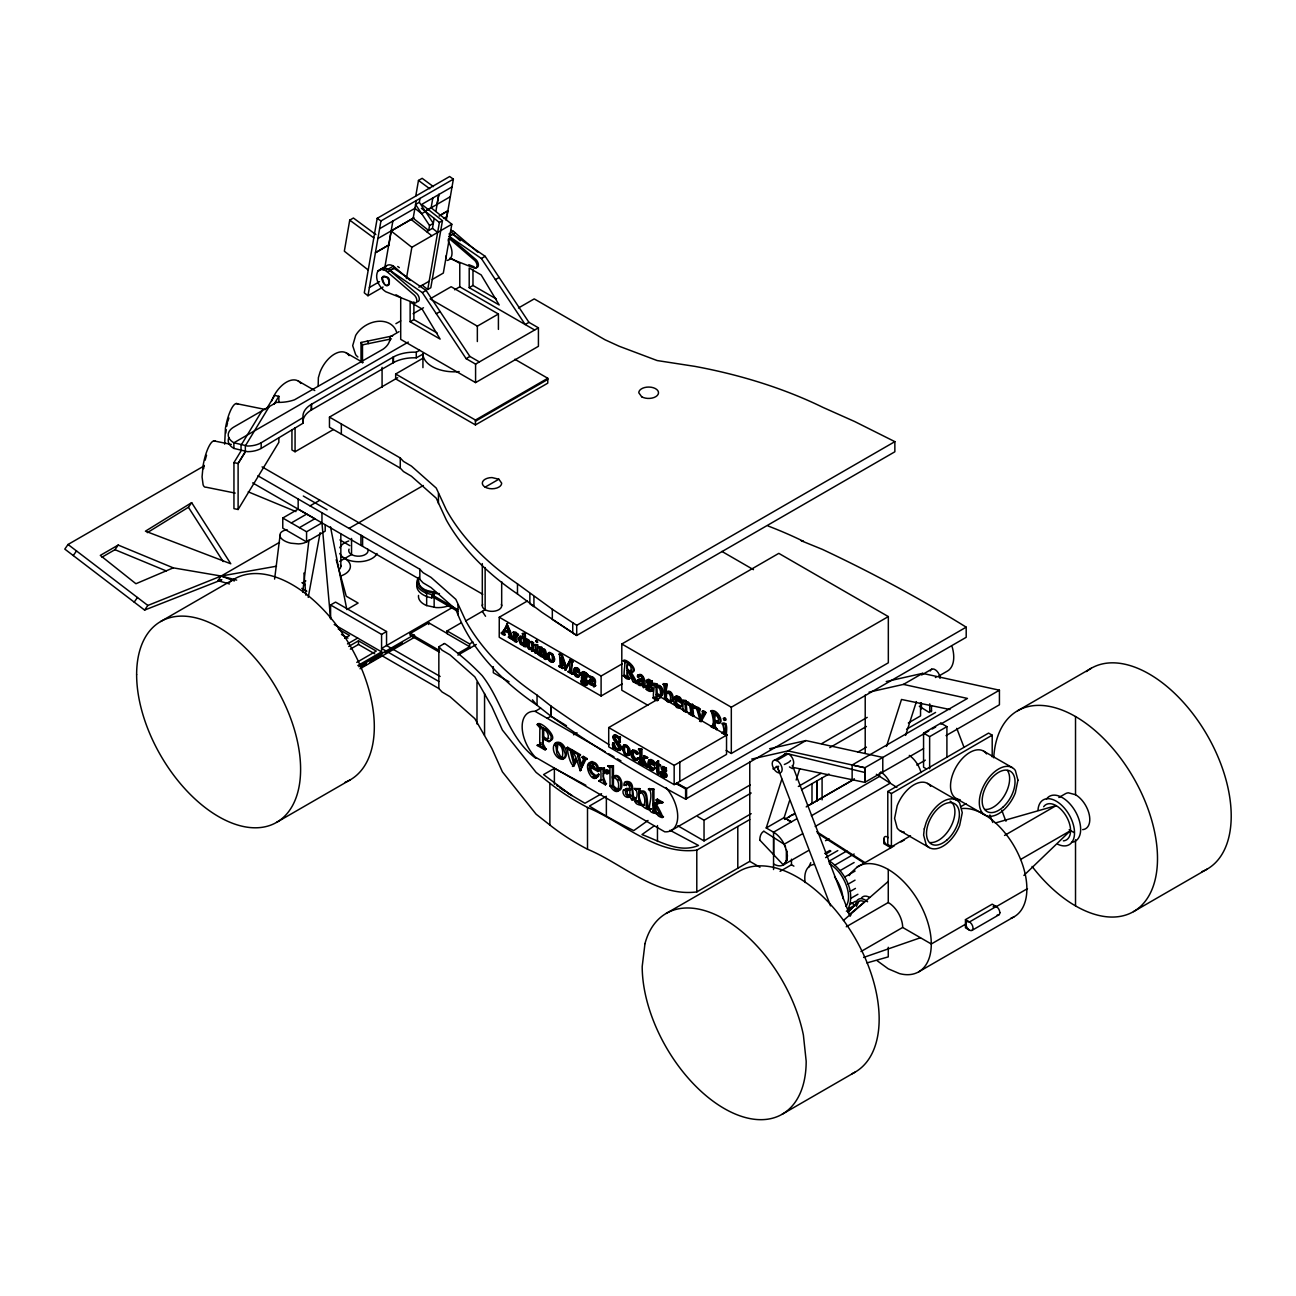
<?xml version="1.0" encoding="UTF-8"?>
<svg xmlns="http://www.w3.org/2000/svg" width="1296" height="1296" viewBox="0 0 1296 1296"><rect width="100%" height="100%" fill="white"/><g stroke="black" fill="none" stroke-linecap="round" stroke-linejoin="round"><path stroke-width="1.5" d="M298.161 499.009L298.161 509.134L282.771 518.027L282.771 528.152L306.569 541.906L306.569 531.765L321.959 522.887L321.959 512.746M325.199 525.091L325.199 531.149L306.569 541.906M773.55 869.535L773.55 832.194L796.149 819.153M773.68 854.744L773.68 837.556M780.062 871.333L791.467 864.756L791.467 859.199M879.611 772.87L879.611 776.369L811.345 815.8M541.08 742.592L540.821 744.746L537.305 745.508L545.211 750.06C547.398 748.132 540.383 743.71 543.704 739.449M561.022 664.799C561.038 668.995 554.931 663.358 562.561 668.574L561.719 658.643M631.784 751.988L631.768 754.078M657.574 700.731C649.652 700.261 655.76 687.868 653.735 683.3L656.878 683.818L656.051 686.718L656.878 683.818M581.693 673.337C581.953 667.861 592.191 677.419 586.262 675.119L587.363 676.658L586.586 678.197L582.779 677.403L585.938 678.586L586.262 675.119M589.226 681.259L589.469 680.335M274.606 579.085L280.309 533.417A14.531 7.063 6.8 0 1 287.048 529.643M302.713 592.078L308.966 539.914M624.542 783.351L625.741 781.569C637.049 779.998 629.969 797.299 635.38 797.85L633.89 799.648L631.881 798.935M641.925 761.4L643.221 763.846L642.492 764.624C635.526 764.624 643.61 750.416 639.155 748.699L641.925 749.169L641.925 758.338C646.38 760.428 643.043 766.471 644.598 764.543M786.721 859.831L787.19 855.976M787.32 856.04L786.98 859.961L783.416 865.015L759.91 840.213M854.971 905.045L848.07 909.031C856.219 891.664 844.166 870.799 829.44 861.014L846.855 850.954M856.591 905.953L858.875 901.336A11.356 6.561 60 0 1 864.545 901.903L849.771 914.134L848.507 913.599M890.903 847.73L883.807 843.631L883.937 838.01A5.022 2.9 60 0 1 888.278 837.621M439.603 215.703L447.784 210.875L446.893 216.545L443.588 218.441M416.243 200.605L413.181 218.214L391.198 230.963L388.849 245.009L375.419 252.752L367.967 295.747L364.273 292.831L377.201 218.327L449.647 176.515L453.373 179.156L446.213 220.417M685.147 703.372L685.957 700.569L685.147 703.372L686.864 702.189L688.694 704.344L687.836 704.911L686.443 703.307L685.147 704.327C685.26 715.343 688.111 714.517 685.957 703.841L687.253 702.837L686.443 703.307M685.957 702.902C686.912 699.613 691.286 704.101 688.662 704.425M375.889 234.592L353.403 218.02L349.726 220.142L344.331 251.197L368.226 270.022M453.373 179.156L380.943 220.968L375.419 252.752L389.156 244.733M384.701 268.159L392.866 221.049M415.773 195.971L418.478 180.452L422.156 178.33L433.399 186.608M413.181 218.214L428.701 230.526L429.559 225.553L433.334 223.366L419.337 202.289L420.001 198.418M406.426 278.543L411.853 247.309L451.818 224.24L431.131 207.781L432.832 197.98M426.659 231.692L432.459 228.339L434.192 218.392M435.877 211.442L438.809 194.53M422.237 285.169L427.729 289.494L439.376 222.475L442.454 220.693L421.751 204.379L452.029 186.899M442.454 220.693L430.807 287.728L427.729 289.494M451.818 224.24L443.329 273.067L432.248 279.482M308.237 597.375L320.144 532.688M436.979 204.412L438.858 194.319M389.934 270.621L393.773 268.175L426.092 290.434L469.881 356.449L479.358 361.924M396.009 294.775L400.707 297.481L400.707 339.358L475.583 382.595L538.423 346.307L538.423 327.823L528.946 322.348L485.158 256.316L452.839 234.074L460.274 240.764M665.804 775.559C663.665 778.766 662.596 770.796 660.96 772.157L660.96 775.445L664.427 776.741A4.05 2.333 60 0 0 666.63 776.822L666.889 776.498A3.24 1.863 60 0 0 666.986 774.652C665.642 772.853 659.777 764.478 665.366 768.641C668.525 774.603 665.14 764.316 661.09 767.524C661.657 771.12 669.627 783.545 660.96 772.157M583.443 677.03C579.28 679.59 590.992 681.485 586.796 685.244C583.864 686.41 577.53 680.983 582.552 679.282L581.855 677.549L583.054 676.625C582.066 662.11 589.437 687.803 581.774 674.163M582.973 677.354C594.767 683.203 582.601 689.747 581.742 679.801M626.94 783.189L626.519 785.635L624.866 784.647M588.643 765.077L588.951 763.717M574.565 669.821L576.979 668.25L578.551 671.36L574.565 669.821L575.424 668.623M589.34 765.661L590.377 763.441L592.402 763.603L595.107 768.998L589.34 765.661L591.527 762.793L594.945 764.251M652.779 764.251L649.085 762.129L649.312 761.222L651.515 761.141L652.779 764.251L653.33 762.485M649.085 762.129L650.479 760.282L652.682 761.222M675.135 698.803L675.88 697.216L677.338 697.329L679.282 701.201L680.092 700.731L675.135 698.803L679.282 701.201M675.945 698.333L677.371 696.584L679.898 699.208M635.639 760.055L636.676 760.169A5.135 2.965 60 0 0 637.956 759.278L638.167 757.658L637.227 759.699A5.135 2.965 60 0 1 635.947 760.59C631.638 760.217 628.916 752.555 632.821 750.092M539.687 745.411L539.865 727.817L537.305 724.788L538.456 723.557C543.721 722.844 560.925 740.729 548.078 740.777M711.115 726.278C716.056 725.193 711.293 712.962 711.439 710.613C719.75 709.252 726.133 729.13 715.214 720.949L714.469 727.088L715.797 728.984M712.33 726.343C714.582 723.46 715.781 711.358 710.613 711.504M271.755 400.869L271.966 400.189A23.636 13.624 -60.1 0 1 300.85 383.454M581.58 681.145L582.973 679.606C594.216 683.786 581.288 687.317 582.228 680.773L582.973 679.606M629.71 678.343L628.366 678.505L627.053 676.625L627.799 670.486C625.239 673.807 630.196 677.678 628.9 679.234C619.796 678.991 627.037 665.674 624.024 660.134C628.22 659.615 639.9 671.944 631.103 672.106L630.293 672.575L633.031 678.553L636.417 683.575L637.227 682.684L631.103 672.106M586.877 684.369L586.651 682.927L582.325 679.979M785.603 847.098L783.286 842.465A19.472 11.243 60 0 0 773.55 832.194L766.228 827.966L781.861 779.123M766.228 827.966L784.129 817.614L789.539 800.717M796.165 780.046L799.762 768.771M886.48 746.431L901.498 699.467L949.984 709.528M905.58 735.399L916.418 701.573M575.051 667.683C573.043 670.162 574.42 674.163 576.623 676.123C579.49 679.12 581.337 671.895 578.567 677.063C572.783 678.586 571.228 664.443 578 668.25A3.613 2.09 60 0 1 579.409 669.919L579.523 673.207L574.565 670.34L580.187 672.835M595.885 778.005L598.525 776.336L598.671 774.052C592.612 790.204 579.571 756.443 594.167 763.603A6.286 3.629 60 0 1 596.614 766.503L597.958 771.541L599.092 770.893L597.748 765.855A6.286 3.629 60 0 0 595.301 762.939L592.029 761.481L589.469 762.68M649.604 766.892C651.564 773.874 658.481 764.737 653.071 770.391C648.842 770.116 646.785 764.138 648.454 760.639L649.636 759.748M679.833 707.697C685.552 701.703 677.97 712.265 675.491 705.623C672.478 702.902 673.191 693.295 678.602 697.329A4.52 2.608 60 0 1 680.351 699.419L681.323 703.048L682.15 702.578L681.178 698.949A4.52 2.608 60 0 0 679.412 696.859L676.366 695.855L674.843 697.41M560.196 666.403L559.516 653.8L562.529 655.533L566.384 667.359L561.865 655.922L558.868 654.172M565.72 667.732L570.175 659.956C575.181 659.405 568.069 672.867 572.524 674.325L568.021 671.717L569.624 671.441M571.844 661.721L571.73 671.911L573.172 673.612M568.021 671.393L569.479 671.296L570.175 661.9M553.1 660.263L552.728 661.041A2.155 1.247 60 0 1 551.48 661.041C545.195 654.836 553.505 649.312 554.024 659.356A6.48 3.742 60 0 1 553.019 662.029L552.29 662.321C547.916 662.191 544.693 654.075 549.536 652.309L552.695 653.962L554.688 658.984A6.48 3.742 60 0 1 553.667 661.64L552.955 661.948C541.922 658.109 554.202 646.137 552.08 661.414A2.155 1.247 60 0 1 550.832 661.414L548.208 657.655M644.695 756.945C642.994 753.43 645.068 759.505 641.196 758.759L643.432 764.818M619.618 747.387L618.305 749.185A5.135 2.965 60 0 1 615.6 747.322L613.818 742.883L612.765 743.11C610.74 747.241 617.042 750.919 620.962 749.331C623.344 743.953 611.777 739.368 616.037 735.545L619.067 738.169M542.311 656.878L541.145 654.334L541.793 649.588L542.311 656.878C536.706 656.667 540.772 649.523 539.298 646.866L541.793 647.303L541.145 649.426L541.793 647.303M539.654 654.707L540.448 648.292M640.742 792.18L639.932 792.601C637.081 797.008 642.492 803.034 640.823 805.27C629.597 803.034 640.224 798.628 636.142 790.042L634.473 788.535L639.932 788.632L639.932 791.678L638.798 792.326L638.798 789.28L639.932 788.632M547.884 654.156L548.824 652.585M554.623 745.168L556.243 742.43C562.205 740.761 566.336 748.391 566.433 753.543A11.243 6.496 60 0 1 564.683 758.176L563.42 758.695M622.922 746.723L623.959 744.973M583.054 762.923L584.366 759.699M576.315 758.84L573.399 762.955L570.499 751.826L572.8 750.287L567.583 747.274C566.806 750.595 570.451 766.13 574.047 765.839L576.769 760.525M574.533 762.291L571.86 750.627M572.913 766.503L576.542 759.407L580.219 770.715L584.69 760.169L587.25 758.646L583.33 756.378L582.196 757.026L583.492 759.164L580.592 766.795L577.66 756.2L580.462 754.709L574.533 751.291L573.399 752.522L576.072 757.771L573.399 762.955M580.219 770.715L585.841 759.521L587.25 759.213M703.793 713.075L701.784 717.644C696.422 711.391 703.517 708.572 696.179 706.774C695.32 710.888 693.522 706.028 691.821 708.183C691.934 719.199 694.786 718.373 692.647 707.697L693.927 706.693L693.117 707.162M700.909 720.689C699.16 715.214 710.03 712.8 703.064 710.743L700.974 718.114L698.463 710.224L700.358 709.609M701.006 721.872L705.98 712.849M589.68 676.285C589.372 680.789 593.179 673.353 593.228 679.703M638.329 674.73C638.15 680.643 641.326 671.458 642.654 677.646M699.548 721.402L700.18 719.977C698.479 718.13 697.41 703.193 691.821 707.227L692.647 704.425L691.821 707.227M377.768 271.253C374.301 278.64 379.436 287.534 385.706 291.697L414.428 303.07A5.119 2.948 60 0 0 416.826 300.51A5.119 2.948 60 0 0 414.428 295.196L385.706 270.556L381.121 269.325L377.768 271.253L383.6 267.883L388.184 269.114L416.907 293.771A5.119 2.948 60 0 1 419.305 299.084A5.119 2.948 60 0 1 416.907 301.628M360.029 668.785L415.076 636.952L414.347 635.072L410.087 633.582L410.087 635.251L439.49 652.212M785.36 862.861L786.85 859.88M808.655 867.429L810.794 862.666M638.069 679.817L639.058 684.175L642.767 684.79M624.17 789.944L626.422 788.389L631.006 788.746L623.344 789.944C621.4 794.205 626.924 800.021 631.006 796.214L627.037 796.295M612.765 743.11L614.871 747.727A5.135 2.965 60 0 0 617.576 749.606L618.791 749.088C619.358 745.022 607.127 734.962 616.118 735.464C624.688 741.652 611.177 729.146 613.721 738.38M619.715 742.268L620.444 737.132L619.52 737.375L619.715 742.268L618.338 738.59L615.308 735.966C612.036 738.153 629.775 757.739 613.624 747.5L613.494 742.689M510.008 636.676L508.988 636.887C517.882 645.57 506.947 623.862 506.72 623.797C507.659 629.159 496.903 633.533 504.581 635.105L505.003 630.488L503.366 633.29L504.581 635.105M507.384 623.425L503.188 632.189L501.244 632.837M509.992 635.866L509.117 632.853L504.581 630.326L507.092 626.065L508.891 632.059L506.444 626.438M504.581 630.326L507.092 626.065M649.166 760.217L648.648 763.895M602.073 779.868L599.06 781.148L605.426 784.825C607.338 782.638 600.971 776.952 604.39 772.659L605.653 771.266M566.384 667.359L570.175 659.956M662.321 817.663C653.816 815.492 658.498 810.94 652.779 804.152L657.088 801.981L656.262 799.794L657.396 799.13L662.807 802.256L654.998 804.654C663.196 821.518 665.966 820.53 656.132 803.99L660.182 802.143L662.807 802.759M561.719 657.007L565.412 670.226L569.511 662.272M565.412 670.226L569.349 663.487M656.537 764.251L656.959 772.562A2.187 1.264 60 0 0 658.66 773.987L660.814 772.546L658.773 773.015L658.028 771.817L657.979 765.077L660.571 765.725L658.708 763.943L658.433 760.768L655.274 763.182L657.266 763.83L657.688 772.157A2.187 1.264 60 0 0 659.389 773.582L659.956 773.534M658.433 760.768L655.274 763.182M578.891 675.734L579.944 674.649M598.671 774.052L595.026 776.515L591.397 773.582A7.322 4.228 60 0 1 589.68 769.63L589.34 766.568L597.958 771.541M680.53 706.19L681.842 704.846M655.063 767.491L652.73 769.063L650.414 767.2A4.698 2.705 60 0 1 649.296 764.656L649.814 762.291L653.945 764.672M659.713 773.615L660.814 772.546M626.81 790.074L627.572 794.594L631.006 795.193L628.349 796.149L625.806 794.318L625.336 791.305L631.006 789.701M638.167 757.658L635.785 759.31C632.821 758.419 630.844 752.652 633.712 750.951C636.595 755.762 639.187 754.661 634.441 750.53C631.573 752.231 633.55 758.014 636.514 758.889L638.426 757.949M261.97 410.8L241.04 445.306L241.04 450.943L233.944 462.623L233.944 508.648L238.108 509.49L278.851 442.325L278.851 438.323M266.863 408.37L274.703 395.458L278.851 396.301L278.851 402.295M269.163 406.652L245.349 445.873L245.349 451.51L238.108 463.466L238.108 509.49M274.12 404.093L278.851 396.301M245.641 451.526L238.108 463.466L233.944 462.623M671.409 701.735C674.001 698.431 670.745 689.31 666.047 692.113L666.873 684.126L666.047 692.113M790.511 760.541L790.09 761.173A8.311 1.798 -20.9 0 1 784.323 764.494M204.088 465.928L68.04 544.482L64.8 549.099L144.601 610.076L221.827 579.749M73.256 555.563L76.513 550.946M101.93 557.199L114.971 549.682L118.211 545.065L173.259 567.859L221.162 576.04L236.682 580.106M147.339 532.64L188.422 507.271L191.662 502.654L230.769 563.776L145.444 531.182L191.662 502.654M134.201 602.122L137.457 597.505M144.601 610.076L147.857 605.459L221.162 576.04L279.482 542.376M229.457 583.945L217.906 580.657L221.162 576.04L276.502 566.206M660.474 772.351L658.935 771.962L658.708 764.656L657.979 765.077M516.991 634.198C517.525 648.211 512.876 639.252 516.991 634.198C520.344 638.053 517.574 630.423 515.306 634.635L515.954 632.383L515.954 634.246M605.426 784.825L603.32 781.294L603.256 773.323L606.188 771.266L607.063 772.319M631.93 670.145C629.127 672.721 625.676 667.877 627.799 664.994M669.838 701.233C671.733 698.528 670.145 691.643 666.047 692.842L666.565 699.824L668.606 701.573L670.988 700.326M617.56 789.556C619.893 785.749 618.467 778.588 613.688 777.438L612.295 777.892L612.295 786.494L615.859 790.042L618.694 788.891M659.745 695.79C661.478 693.166 660.474 686.929 656.748 686.961M515.306 634.635C517.574 631.184 519.242 638.604 516.343 634.586M603.256 771.995L604.39 771.347L604.39 768.107L603.256 768.771L603.256 771.995L605.653 770.342C609.93 771.379 607.435 777.114 605.054 771.914M604.39 771.347L606.787 769.694C609.104 769.354 610.448 775.089 607.63 773.048M692.647 706.757C693.587 703.469 697.961 707.956 695.336 708.28M520.198 636.304L519.777 636.822A6.35 3.661 60 0 0 519.291 638.167M646.153 685.649C655.906 698.463 646.931 684.482 646.299 680.449C648.826 679.282 653.994 681.566 652.374 684.709C645.311 676.658 646.817 682.733 652.115 688.937A3.645 2.106 60 0 1 652.001 691.027C649.28 692.874 644.371 688.808 646.153 685.649C648.389 684.256 648.227 692.032 651.499 690.023M646.623 689.407L651.143 691.238L652.828 690.541A3.645 2.106 60 0 0 652.925 688.468L648.081 680.724L652.05 680.999M665.302 768.641L666.5 768.172M666.209 768.01L662.693 766.406L661.754 768.901M521.381 636.79L521.057 641.601L523.584 644.371M656.051 686.718L658.271 685.13C662.985 685.519 665.383 694.964 660.523 696.503M579.069 754.904L581.256 764.494M443.588 643.756L444.674 643.496C458.266 652.828 470.756 663.73 482.177 675.621C502.67 701.833 507.951 737.829 535.831 758.29M848.248 911.833L857.596 902.518M847.746 912.4L858.875 901.336M1023.905 875.416L1070.383 830.72M548.824 738.331L547.252 739.06L543.704 737.003L543.704 728.158M385.495 266.798L386.953 265.453A12.944 7.468 60 0 1 393.433 266.085L410.168 280.454M773.55 863.978A19.472 11.243 60 0 0 783.286 864.95L785.473 862.925M646.477 689.537L647.449 688.937M661.252 775.607L664.67 777.535L666.16 776.92A3.24 1.863 60 0 0 666.257 775.073C661.559 769.549 660.215 764.154 666.5 771.314M662.11 775.073L660.96 775.445M843.404 920.5L888.262 881.41M931.532 710.516L929.2 712.444L919.301 706.255M418.916 577.303A21.805 12.587 0 0 0 425.266 592.693L426.659 591.559L436.072 593.568A19.375 11.194 0 0 0 439.441 593.568M666.873 691.643C672.008 688.581 675.913 700.245 670.712 702.238M612.295 776.887C625.757 772.27 621.74 803.714 610.06 786.121L609.946 768.139L607.954 765.709L613.429 765.806L613.429 776.239L612.295 776.887L612.295 766.471L613.429 765.806M613.429 776.239C622.939 770.618 625.968 796.765 614.596 789.134M589.534 676.269C596.16 676.042 595.561 692.923 592.564 684.709L593.228 684.337C590.49 687.155 586.472 681.356 589.907 679.995M595.739 685.795L594.475 686.329L593.293 685.001M638.15 674.73L643.027 677.646L643.772 686.475L645.91 686.621L643.513 687.755L641.941 685.276C635.542 687.577 635.704 675.767 642.767 679.428M645.91 686.621L644.323 687.285L643.059 686.281M635.38 798.741L632.043 800.329L629.872 796.862M534.665 652.147L535.766 651.24L535.216 644.517L537.71 644.954L537.824 652.698L538.812 654.107L534.665 652.471L536.026 652.066M722.164 732.677C726.149 732.856 722.002 724.075 722.844 723.136C729.065 722.164 725.695 733.406 726.521 735.593L722.164 733.082L723.865 732.564M644.857 805.027C639.268 804.136 644.517 808.477 648.113 809.465L651.029 809.012M648.016 820.481L633.76 830.606L631.913 829.699A537.953 310.586 0 0 1 589.405 806.063L606.366 796.279M654.367 825.763L641.957 834.575C659.648 841.088 679.104 853.659 698.495 845.462L669.951 830.234M580.187 674.973L577.838 676.075L575.748 674.39A4.228 2.43 60 0 1 574.76 672.106L574.565 670.34M682.15 705.251L679.217 706.612L676.609 704.506A5.281 3.046 60 0 1 675.362 701.654L675.945 698.998L682.15 702.578M599.092 774.603L596.16 775.85L592.531 772.934A7.322 4.228 60 0 1 590.814 768.965L590.474 765.92L599.092 770.893M655.322 767.848L653.459 768.641L651.143 766.778A4.698 2.705 60 0 1 650.025 764.235L649.814 762.291M541.145 649.426C547.204 645.57 546.41 657.428 546.491 659.308C539.703 660.814 549.682 647.109 541.145 649.96M638.798 792.326C649.993 785.765 645.651 804.605 649.247 808.817M638.426 761.935C641.666 762.485 640.921 751.356 638.572 749.558M653.913 805.091L654.091 810.211L655.938 812.106L654.804 813.321C643.756 811.49 653.573 801.09 650.122 790.544L648.454 789.102L653.913 789.183L653.913 803.504M399.022 331.663L389.853 336.96A29.743 17.172 0 0 1 383.033 349.223L294.516 399.8A29.743 17.172 0 0 1 276.631 402.343L233.879 427.016A19.294 11.146 0 0 0 233.879 442.778L247.52 446.035A19.294 11.146 0 0 0 261.176 442.778L303.037 417.587A29.743 17.172 0 0 1 311.251 404.417L393.466 356.951A29.743 17.172 0 0 1 416.275 352.204L419.758 350.276M228.874 437.643A19.294 11.146 0 0 0 233.879 448.416L247.52 451.672A19.294 11.146 0 0 0 261.176 448.416L303.037 423.225A29.743 17.172 0 0 1 311.251 410.054L393.466 362.588A29.743 17.172 0 0 1 416.275 357.842L423.257 353.97M431.131 207.781L426.4 210.519L450.328 196.7M291.94 429.964L291.94 449.971L295.067 451.753L333.347 429.575M929.637 768.739L929.637 736.646L946.906 726.635L940.864 723.152L923.562 733.131L923.562 767.232L926.591 768.998M910.521 835.79L891.405 846.871L887.792 844.781L887.792 791.483L988.589 733.099L992.201 735.172L992.201 756.896M891.405 846.871L891.405 793.557L992.201 735.172M960.919 806.598L966.136 803.585M419.337 202.289L415.562 204.46L429.559 225.553M379.598 228.712L414.898 208.332L421.686 213.694L425.461 211.507M377.897 238.513L414.023 217.793M439.166 215.849L447.784 210.875M378.886 270.232L386.613 265.761M381.121 269.325L383.6 267.883M383.324 269.536L385.819 268.11M385.706 270.556L393.433 266.085M448.983 234.009L453.519 231.401L477.754 252.185M452.839 234.074L449.064 236.261L481.383 258.503L525.172 324.518L528.946 322.348M387.455 272.063L395.183 267.592M455.269 232.907L449.015 236.52L475.988 259.654A5.119 2.948 60 0 1 478.386 264.967A5.119 2.948 60 0 1 475.988 267.527M369.392 287.501L379.485 281.669M367.967 295.747L383.081 287.015M418.851 287.177L429.17 281.216M389.999 270.362L422.318 292.604L426.092 290.434M481.383 258.503L485.158 256.316M395.896 323.676L400.707 320.906M413.116 313.729L423.484 307.751M454.588 289.786L459.772 286.789L534.665 329.994M410.135 321.764L440.138 339.098L422.091 309.015L410.135 302.114L410.135 321.764L413.894 319.594L437.238 333.072M469.201 287.663L499.203 304.981L481.172 274.914L469.201 267.997L469.201 287.663L472.975 285.493L496.319 298.955M436.315 313.713L440.089 311.542M495.396 279.612L499.171 277.425M408.321 342.063L233.879 442.778L233.879 448.416M498.409 314.005L451.138 286.724L430.094 298.874L477.349 326.155L498.409 314.005L498.409 329.395M514.836 359.251L547.771 378.27L547.771 383.162L475.438 424.926L395.669 378.886L395.669 373.993L423.225 358.085M518.465 307.978L534.227 298.89L605.005 339.763L619.083 346.21L657.137 360.547L694.802 366.363A375.111 216.578 0 0 1 823.025 407.43L854.647 421.524L894.856 441.644L894.856 451.786L576.72 635.461L541.728 612.149L517.477 593.989A375.111 216.578 0 0 1 446.31 519.955L436.25 498.199L411.431 476.231L403.477 471.533L400.27 468.115L329.459 427.243L329.459 417.101L397.71 377.703M118.211 545.065L100.294 555.401L135.918 583.735L173.259 567.859M422.318 292.604L466.106 358.636L469.881 356.449M466.106 358.636L475.583 364.111L538.423 327.823M310.052 505.877L319.853 500.224M282.771 518.027L291.308 522.952L306.698 514.075M395.669 373.993L475.438 420.05L547.771 378.27M475.438 421.216L547.771 379.436M291.308 522.952L299.425 527.65L314.815 518.756L252.671 482.89M160.639 621.529L234.333 578.988M349.045 528.379L423.306 485.498M302.47 582.827L305.807 580.9M339.682 561.395L351.54 554.558L351.54 538.456M485.141 487.134L498.847 479.212L501.682 483.181A9.688 5.589 0 0 1 491.994 488.77A9.688 5.589 0 0 1 482.306 483.181A9.688 5.589 0 0 1 491.994 477.576L498.847 479.212M298.161 509.134L321.959 522.887L330.593 618.953L330.593 604.973L335.567 602.105L386.548 631.541L386.548 645.521L440.138 676.463M344.655 638.312L349.547 635.494L338.224 628.949M434.144 593.309L431.779 594.686L425.266 592.693M347.49 643.934L357.664 638.069M417.992 581.807A21.805 12.587 0 0 0 431.779 597.877L434.144 596.516L434.144 607.338M348.721 646.461L358.49 640.823L376.277 651.094L356.756 662.369M350.357 649.134L358.49 644.436L374.657 653.767M330.593 604.973L381.575 634.408L386.548 631.541M452.758 607.306L381.575 648.405L438.842 681.453M410.087 633.582L428.733 622.825L447.363 633.582L447.363 630.796M357.826 665.577L381.575 651.872L334.222 624.526M358.846 666.727L413.764 635.008M361.147 666.76L366.298 663.779M371.45 660.814L381.753 654.869M385.171 652.892L402.343 642.978M361.211 667.229L366.314 664.297M369.7 662.337L381.575 655.484L438.842 688.532L442.049 691.967L449.987 696.665L474.822 718.632L491.881 748.456L502.394 771.833L536.074 814.163L549.86 825.001A273.229 157.739 0 0 0 587.509 849.236C622.76 863.816 656.197 897.156 696.794 891.923L749.752 861.354M457.893 653.459L469.606 646.704L447.12 633.712L447.12 630.941L461.263 622.777M465.782 620.881L485.141 609.703L485.141 567.535M438.842 688.532L438.842 646.753L443.815 643.885M499.219 617.269L527.326 601.036M447.12 630.941L469.606 643.918L472.943 641.99M506.72 623.797L507.659 623.57M457.893 655.128L476.296 644.501M501.244 633.177L505.246 634.732M504.338 630.86L509.117 632.853M516.553 642.022C511.045 642.038 514.852 634.603 513.459 631.962L515.954 632.383M512.876 632.707C515.873 631.606 516.245 640.775 512.519 639.689L508.34 637.276M523.616 638.248L522.418 633.55L525.204 633.388L526.111 646.769L523.616 646.348L524.264 644.776L522.596 645.473L520.409 644.209L518.578 639.382A6.35 3.661 60 0 1 519.129 637.195C523.228 634.133 526.127 639.981 520.069 636.336M522.515 633.922L524.216 634.57M512.876 639.9L517.217 641.633M522.418 633.55L525.56 633.598M526.079 639.236L528.59 640.678C528.088 642.751 527.764 651.272 532.219 648.275L531.068 641.358L533.515 642.767L533.563 649.571L534.713 650.981L531.571 650.932L532.219 648.81C526.03 652.698 527.083 640.629 526.743 638.847L529.254 640.305L529.335 646.866L531.668 648.535M526.856 640.127C529.708 640.159 525.787 650.203 531.409 649.28M523.616 646.348L526.759 646.38M524.912 633.971L524.961 645.359L525.803 645.538M525.155 645.926L526.111 645.845M531.344 642.865L532.219 643.577M525.463 646.218L526.678 646.024M530.42 641.731L533.515 642.767M534.665 645.278L535.847 645.084M534.551 644.89L537.71 644.954M531.571 650.932L534.713 650.981M532.85 643.14L532.915 649.96L533.758 650.138M329.459 417.101L400.27 457.974L403.477 461.408L411.431 466.106L436.25 488.074L446.31 509.814A375.111 216.578 0 0 0 517.477 583.848L552.323 609.266L552.323 619.407L576.72 635.461L576.72 625.32L894.856 441.644M533.11 650.511L534.065 650.43M538.763 647.644L539.282 647.806M533.401 650.819L534.616 650.592M534.665 652.471L538.812 654.107M535.378 652.439L536.317 651.839M538.148 654.48L537.824 652.698M541.598 649.717L544.158 649.912M538.763 654.512L540.302 654.334M538.763 654.836L542.959 656.505M542.943 657.25L547.155 658.919M546.491 659.308L546.167 657.542M276.599 822.361L350.293 779.819M558.868 666.112L560.844 666.031M558.868 666.436L563.209 668.201M563.209 667.861L561.638 667.618L561.929 666.743M569.511 660.328L573.172 661.689M571.196 662.094L573.172 662.029M565.169 670.081L566.077 669.854M568.021 671.717L573.172 673.952M647.87 705.283L621.805 690.233L621.805 643.999L778.799 553.36L888.327 616.588L888.327 662.807L731.317 753.462L726.1 750.449M588.238 674.714L587.201 674.843M588.319 674.843L587.59 675.864M582.552 679.282L581.207 677.921L583.054 676.625M581.693 681.615L582.228 680.773M665.982 787.547A30.472 17.593 60 0 1 677.695 817.258A30.472 17.593 60 0 1 664.718 831.805L535.135 756.994A30.472 17.593 60 0 1 522.158 726.651A30.472 17.593 60 0 1 535.135 711.326L540.691 708.118M589.923 680.206L592.564 680.416L592.888 677.808M623.198 661.025L624.526 660.847L625.855 662.742M592.564 680.416L589.243 680.384M592.564 680.967L593.228 680.578C589.486 678.764 590.15 685.049 593.228 683.737C590.15 686.443 588.222 679.12 592.564 680.967L592.564 684.126M622.129 683.867L601.101 696.017L499.219 637.259L499.268 617.236L601.101 676.026L622.129 663.876M624.834 662.467L625.66 661.997M594.038 685.681L595.739 685.276M626.989 670.243L626.989 663.86C633.501 664.686 631.217 675.605 627.799 669.773M547.285 718.324L550.978 716.202L550.978 706.061L537.046 695.126A375.111 216.578 0 0 1 465.896 621.092L455.836 599.335L431.001 577.368L423.063 572.67L419.839 569.252L257.92 475.794M626.989 670.955L629.192 671.279L627.799 670.486M537.305 724.788L538.456 724.14L540.059 725.242M623.198 675.524L625.239 675.605M623.198 675.945L629.71 678.748M624.915 675.88L625.725 675.41M539.59 726.797L540.724 726.133L541.08 728.838M627.264 677.371L628.074 676.901M628.366 671.765L632.869 681.518L637.227 683.089M637.794 679.849L641.941 679.898L642.33 676.642M636.417 683.154L637.227 682.684M542.57 737.667L542.57 728.806C546.88 729.405 550.978 737.78 546.118 739.708L542.57 737.667L543.704 737.003M537.305 744.925L540.821 744.746M537.305 745.508L538.456 744.844L546.345 749.412M651.24 681.469L652.374 681.178M643.772 686.475L645.116 686.345M644.031 686.75L644.841 686.281M645.91 685.989L645.1 687.091M646.477 685.843L647.303 685.373M546.345 748.829L545.211 749.477L543.591 748.375L542.943 747.484L544.077 746.82M651.24 685.001L652.374 684.709M653.038 684.207L654.917 684.32L654.35 685.341M646.153 689.359L647.303 689.067M654.107 684.79L654.917 684.32M573.545 734.816L577.028 732.807M667.683 701.93L664.443 698.755C665.626 694.219 663.73 686.151 663.73 683.591L666.873 684.126M663.05 684.531L665.172 685.341L664.443 698.755M663.746 684.758L664.556 684.272M664.135 685.13L664.945 684.644M656.878 693.83L656.991 698.414L658.384 699.84L657.574 700.326L656.165 698.884L656.051 694.316L656.878 693.83L659 695.984M652.876 697.604L655.144 697.329L654.318 697.799M652.876 698.026L658.384 699.84M566.449 748.521L567.583 747.274M666.047 692.842L667.861 692.032M656.165 698.884L656.991 698.414M608.715 727.574L661.09 697.345L726.538 735.124L726.538 754.402L674.163 784.631L608.715 746.852L608.715 727.574L674.163 765.369L727.348 734.719M566.449 747.938L571.666 750.951L572.8 750.287M570.499 751.826L571.633 751.178M570.726 751.275L572.8 750.87M573.399 752.522L574.533 751.291M666.047 699.03L666.873 692.356M585.824 785.263L554.38 768.366L543.559 774.603L569.997 794.367M573.399 751.939L579.328 755.374L580.462 754.709M577.935 755.552L580.462 755.293M582.196 757.609L583.33 756.378M685.179 711.731C680.854 711.731 684.142 702.837 682.846 700.034L685.957 700.569M682.117 700.974L683.624 700.715M618.791 737.797L620.12 736.938M583.232 758.468L584.366 757.82L583.33 756.945M619.164 737.861L620.444 737.132M683.235 701.606L684.045 701.12M572.411 766.211L574.047 765.839M582.196 757.026L586.116 759.294L587.25 758.646M619.391 742.073L620.444 741.847M685.147 704.327L685.957 703.841M612.765 747.792L614.012 747.047M613.089 747.97L614.353 747.079M690.962 705.623L690.979 712.897L688.792 713.399C693.02 714.096 688.581 704.651 689.521 703.89L692.647 704.425M688.792 704.83L690.298 704.57M682.117 709.544L683.527 709.366M579.668 770.391L581.353 770.051M691.821 708.183L692.647 707.697M686.718 712.201L687.528 711.731M695.369 707.665L696.179 706.774M695.369 707.243L700.358 709.187M599.06 780.581L600.939 780.532L601.004 773.469L600.599 769.532L598.914 768.026L604.39 768.107M599.06 768.658L601.133 768.317M600.599 769.532L601.733 768.884L602.057 769.775M693.392 716.056L694.202 715.586M702.238 711.634L703.064 710.743M608.132 766.373L610.222 766.017L609.088 766.665M703.08 712.395L703.89 711.909L703.064 711.164M609.638 767.183L610.772 766.535L611.096 767.491M638.426 749.12L641.925 749.169M702.238 711.212L705.98 712.427M603.256 773.323L604.39 772.659M712.249 712.946L713.075 712.476M714.404 714.388C717.514 714.825 720.463 720.851 716.947 722.245L714.404 720.77L714.404 714.388L716.494 714.452L718.972 717.579M599.06 781.148L600.194 779.917M643.221 757.787L644.776 756.734M621.805 643.999L731.317 707.227L888.327 616.588M647.303 767.41L642.622 759.083L643.351 758.662L648.032 766.989L643.432 765.175M638.426 762.291L643.221 764.219M612.295 777.892L614.822 776.79M639.349 762.291L640.354 761.692M643.432 755.973L647.611 757.544L644.663 758.079M642.492 764.624L642.038 762.631M714.404 720.77L715.214 713.918M605.426 784.258L606.56 783.61M713.14 725.873L710.613 726.408L713.464 728.06M710.613 726.408L711.439 725.938C723.589 733.001 711.488 726.813 715.214 720.949M610.06 786.121L611.194 785.457M612.295 786.494L613.429 785.846L613.429 777.244M714.679 727.834L715.489 727.364M601.555 793.703L584.966 803.277L570.677 794.804M657.704 761.189L658.708 760.93M722.164 724.091L723.654 723.832M655.274 763.522L657.266 763.83M723.233 724.675L724.043 724.205M717.125 728.806L716.315 729.697L717.125 729.227M722.034 723.605L725.987 723.67M649.085 762.712L654.593 765.887L654.464 762.242A4.018 2.317 60 0 0 652.909 760.379L650.819 759.44L648.907 760.169M657.979 761.351L657.979 764.365L658.708 763.943M657.979 764.365L660.571 765.029M629.872 789.41L629.273 785.554L630.407 784.89M722.164 733.082L722.99 732.191M723.038 733.034L724.221 732.272M726.521 735.188L725.29 733.828L726.1 733.358M725.647 734.524L726.457 734.054M634.667 789.232L636.709 788.859L635.575 789.523M636.142 790.042L637.276 789.394M640.823 805.27L638.798 800.847L638.798 793.265L639.932 792.601M629.273 785.554C626.94 780.856 621.967 790.074 624.607 782.217C633.307 782.249 632.448 792.585 632.399 798.547L633.533 797.899M632.399 798.547L633.906 798.255M648.697 789.782L649.588 788.438M650.122 790.544L651.256 789.896M648.454 789.102L653.913 789.183M634.667 801.139L636.871 800.96M634.667 801.706L635.801 801.058L641.974 804.605M636.223 801.479L637.357 800.831M638.96 802.742L640.094 802.078M639.479 803.714L640.613 803.05M640.823 804.703L641.974 804.038M641.941 805.901L643.075 804.686M656.262 800.296L657.396 799.13M648.113 809.465L646.396 807.084L647.53 806.42M657.007 800.977L658.141 800.329L657.396 799.632M646.882 807.975L648.016 807.311M658.255 801.317L652.779 804.152M648.113 808.898L649.247 808.25M654.998 804.654L656.132 803.99M648.454 809.676L649.588 808.445M649.879 809.66L651.451 808.72M656.262 799.794L661.673 802.921L662.807 802.256M566.465 725.728L550.978 716.186A1426.702 823.705 0 0 0 593.536 744.973L604.568 752.004A1429.65 825.406 0 0 0 685.6 799.146L966.2 637.308L966.2 627.167L686.572 788.616L675.815 783.691M654.804 813.321L652.957 810.875L654.091 810.211M653.443 811.782L654.577 811.118M654.804 812.77L655.938 812.106M656.262 813.613L657.396 813.515M656.262 814.18L658.287 812.819M656.959 813.839L658.109 813.175M662.321 817.112L663.455 816.448M751.68 759.083L788 750.902L805.918 740.567L882.787 757.415L882.787 771.979M869.033 692.145L903.442 684.401L922.558 673.369L999.427 690.201L999.427 704.781L946.031 735.61M921.634 674.989L931.63 669.222M774.814 760.088L777.325 760.849A7.015 4.05 60 0 1 781.812 767.135A7.015 4.05 60 0 1 780.581 772.627L779.544 772.902A7.015 4.05 60 0 1 775.753 771.169L774.571 769.873A7.015 4.05 60 0 1 774.814 760.088L786.364 753.43L788.859 754.191A7.015 4.05 60 0 1 793.363 760.46A7.015 4.05 60 0 1 792.131 765.968M776.628 760.525L788.162 753.867M772.967 768.917L778.653 766.276M671.555 830.331L750.173 784.939M821.794 743.58L867.218 717.368M938.855 676.01L947.587 670.972A30.472 17.593 60 0 0 952.139 646.785M697.783 816.61L704.036 820.222L751.178 793.006M829.764 747.63L866.425 726.473M677.792 825.746L704.036 840.91L751.178 813.677M798.336 786.461L821.032 773.356M857.693 752.198L866.425 747.144M908.334 722.957L920.549 715.894L920.549 702.74M438.842 646.753L442.049 650.187L449.987 654.869L474.822 676.852L491.881 706.676L502.394 730.037L536.074 772.367L549.86 783.221A273.229 157.739 0 0 0 587.509 807.457C622.76 822.02 656.197 855.376 696.794 850.144L749.752 819.558M801.625 789.62L828.986 773.987M906.536 729.211L935.582 712.444M852.136 779.722L852.136 764.996L967.448 698.431L903.442 684.401M788 750.902L864.869 767.75L928.746 731.009M932.213 729.016L935.663 727.024M999.427 690.201L940.864 724.027L940.864 723.152M784.517 819.428L794.61 813.467M806.193 806.906L854.388 779.09M923.562 748.586L864.869 782.33L864.869 767.75M916.79 765.077L925.328 760.153M802.548 833.765L784.145 844.247L786.98 851.731M815.184 826.475L890.206 783.157L889.348 781.375A19.472 11.243 60 0 0 880.81 771.849M666.209 913.421L739.19 871.285A115.943 66.938 60 0 1 856.786 941.139A115.943 66.938 60 0 1 851.683 1073.882M1017.538 710.807L1091.232 668.266M783.319 864.918L808.348 850.63M825.536 840.699L828.986 838.706M824.677 853.465L829.894 850.451M825.649 854.113L830.866 851.083M825.601 857.628L837.799 850.597M834.997 865.064L854.161 854.015M840.197 870.556L854.129 862.504M856.802 867.413L894.256 845.802M900.947 841.93L904.3 840.002M844.652 877.068L855.101 871.042M848.07 884.18L855.036 880.162M850.208 891.421L855.441 888.408M850.954 898.274L857.92 894.256M850.208 904.284L855.392 901.287M846.369 911.201L851.553 908.221M1058.864 797.51L1065.409 793.735A20.201 11.664 60 0 1 1068.374 792.812L1075.518 794.723A20.201 11.664 60 0 1 1089.304 814.925A20.201 11.664 60 0 1 1082.662 829.634M846.256 926.77L888.262 902.518L888.262 869.47M1004.546 835.434L1056.143 805.626L995.312 822.992M860.949 951.556L902.68 927.466L931.289 943.99L965.925 923.999M1020.616 859.459L1070.334 830.768M969.457 930.139L965.455 927.823L965.455 919.642L992.234 904.171L997.175 907.151A5.022 2.9 60 0 1 999.799 912.627L999.945 912.708M996.316 906.617L1027.469 888.635M971.968 930.398L998.762 914.927M918.686 971.854L1014.266 916.661M782.168 1114.252L855.133 1072.116M1133.498 911.639L1207.192 869.098M806.873 806.404L854.129 779.204M638.798 793.265C645.133 789.442 646.898 807.23 641.941 805.351M642.622 759.083L647.611 757.868M632.772 798.919L635.38 797.85M632.092 750.514C638.442 748.505 642.2 759.472 632.691 750.254M863.606 957.452L920.468 937.737M524.264 644.144C520.409 646.51 517.995 637.486 521.964 636.579L524.264 639.884M671.522 701.768L668.493 702.319M541.76 649.021L544.936 650.657L545.503 657.931M639.884 791.629C647.935 790.187 646.137 802.516 646.396 807.084M414.947 637.065L414.137 636.854M588.238 675.491C585.954 671.312 577.805 670.858 582.406 677.014M866.927 962.928L888.262 956.885L888.262 947.295M718.583 721.564L715.214 720.301M886.237 681.534L922.558 673.369M769.597 748.732L805.918 740.567M575.165 668.542L577.141 669.384L577.886 671.733M361.017 362.475L361.017 342.452L392.623 335.923M361.017 342.452L362.491 344.849L391.441 338.872M523.746 645.019L521.057 643.837L519.453 640.759M217.906 580.657L221.357 580.203M574.906 667.829L577.352 668.639A3.613 2.09 60 0 1 578.745 670.307L579.523 673.207M649.458 759.91L652.18 760.801A4.018 2.317 60 0 1 653.735 762.664L654.593 765.887M587.039 684.288L582.341 681.242M579.069 675.686L576.412 674.001A4.228 2.43 60 0 1 575.408 671.717L575.23 669.967M680.74 706.142L677.419 704.036A5.281 3.046 60 0 1 676.188 701.185L675.945 698.998M657.445 685.6C665.091 685.876 662.483 703.08 656.051 694.316M776.11 766.487L777.179 766.503L830.509 905.855M628.56 755.39C616.313 751.129 629.937 737.813 627.588 754.79A2.398 1.393 60 0 1 626.195 754.79L623.295 750.611M642.767 680.125L639.495 680.805L639.835 682.96L641.666 684.272M669.854 701.136L666.873 698.56M617.576 789.426L613.429 785.846M548.888 652.682L552.047 654.334L553.019 656.748M624.04 745.103L627.539 746.933L629.759 752.506A7.193 4.147 60 0 1 628.625 755.471M662.92 684.061L666.047 684.596M607.954 765.709L612.295 766.471M538.634 647.255L541.145 647.676M634.473 788.535L638.798 789.28M512.811 632.335L515.306 632.756M652.925 683.77L656.051 684.288M682.02 700.504L685.147 701.039M688.694 704.36L691.821 704.894M598.914 768.026L603.256 768.771M436.072 592.45L426.659 590.441A19.375 11.194 0 0 1 418.543 580.284M630.293 672.575C639.09 672.413 627.394 660.085 623.198 660.604M591.835 684.677L589.356 682.198M236.115 403.574L265.567 409.52M213.791 440.883L231.32 444.431M235.192 493.096L205.967 487.183A23.636 6.383 -78.6 0 1 203.116 484.834L202.063 476.912L203.116 465.539A23.636 6.383 -78.6 0 1 215.411 441.288M793.46 767.491L864.999 782.395L864.999 767.815L852.136 764.996M864.999 772.513L786.364 753.43A7.015 4.05 60 0 0 783.967 755.455M651.856 681.226L648.567 679.185L647.125 679.963L647.368 682.911L650.414 686.88M418.543 595.415A19.375 11.194 0 0 0 426.659 605.572L436.072 607.581A19.375 11.194 0 0 0 448.886 605.637M521.3 636.952L523.325 638.977L523.616 644.533M659.858 695.579L657.202 693.23L656.878 686.912M221.162 576.04L234.349 580.948M468.812 264.676L474.19 266.814M449.566 258.309L474.692 268.272A5.119 2.948 60 0 0 477.09 265.712A5.119 2.948 60 0 0 474.692 260.399L449.226 238.545M627.928 782.784L629.694 783.869M248.233 491.832L295.958 511.596M114.971 549.682L166.342 570.969M508.34 636.935L509.409 636.806L508.453 633.242M658.967 686.621L656.051 687.382L656.149 692.939L658.157 695.758L660.911 694.883L661.138 690.314M627.799 663.39L631.735 666.841M669.319 701.849L667.699 700.925M321.959 522.887L419.839 579.377L423.063 582.811L431.001 587.509L455.836 609.476L458.006 614.806A375.111 216.578 0 0 0 537.046 705.251L550.849 716.105L550.978 706.061A1426.702 823.705 0 0 0 593.536 734.832L609.185 744.746M346.275 352.917L362.977 362.524M983.502 751.064L1012.273 767.621M298.21 380.992L314.766 390.533M956.173 798.498L984.944 815.054M927.58 783.448L956.594 800.15M887.792 791.483L891.405 793.557M900.25 830.898L929.281 847.584M451.948 258.86L459.772 263.38L459.772 286.789M721.921 551.432L753.462 569.657M923.562 733.131L929.637 736.646M1069.151 829.748L1073.995 832.55M710.613 711.083C718.94 709.738 725.306 729.599 714.404 721.418M675.135 699.467L681.323 703.048M789.442 766.908L792.439 768.641M684.466 710.37L687.528 712.136M691.141 714.226L694.202 715.991M724.432 733.439L727.348 735.124M262.084 466.884L482.76 594.281M632.869 681.518L636.417 683.575M688.792 713.804L693.392 716.461M303.296 496.028L327.11 509.782M575.23 669.449L578.551 671.36M505.246 629.953L508.891 632.059M542.943 656.926L544.077 656.878L543.51 650.284M339.925 539.93L349.855 545.665M457.699 609.655L431.779 594.686L431.779 597.877M431.779 596.354L457.699 611.323M299.425 527.65L306.569 531.765M965.455 919.642L970.38 922.622A5.022 2.9 60 0 1 972.178 930.253A5.022 2.9 60 0 1 966.249 925.927A5.022 2.9 60 0 1 969.457 921.958L996.251 906.487A5.022 2.9 60 0 0 993.173 906.763M784.129 817.614L791.467 821.858A19.472 11.243 60 0 0 787.903 820.336M644.161 755.552L647.611 757.544M658.708 764.656L660.571 765.725M649.814 761.708L653.508 763.83M509.069 681.809L493.306 672.705L493.306 666.646M676.917 783.043L686.572 788.616L686.572 798.741M648.032 766.989L644.161 764.397M414.347 636.044L439.198 650.381M535.135 711.326L605.216 751.777M608.699 753.786L613.948 756.815M617.431 758.84L620.93 760.849M791.467 864.756L793.897 866.149M302 582.714L305.257 584.593M851.002 902.729L856.348 905.807M301.806 588.352L306.779 591.219M537.305 724.205L547.981 730.944L551.124 736.274L550.994 740.356L549.05 741.83L542.57 738.558L542.943 747.484M590.474 765.013L594.799 767.507M759.958 867.251L749.768 861.354L749.768 761.513M658.919 814.39L663.455 817.015M341.464 634.424L347.927 638.167M676.415 783.351L685.6 789.005L685.6 799.146M567.778 792.958L571.876 795.533L559.256 787.158L561.346 788.632M876.371 774.295L896.881 787.433M816.707 831.692L865.048 862.666M817.533 833.247L864.205 863.136M763.943 831.303L784.274 844.328M545.357 739.19L546.799 740.129M559.516 654.14L560.714 655.193M552.323 609.266L576.72 625.32M563.452 790.09L565.331 791.354M562.399 789.361L563.339 790.009M592.904 776.596L593.989 777.357M558.949 756.961L560.293 757.901M573.966 633.695L572.735 632.837L572.735 622.696M377.201 218.327L380.943 220.968M531.068 641.682L531.992 642.492M545.486 728.887L546.556 729.648M849.771 914.134L851.018 915.041M877.133 960.709L888.262 968.825L899.408 973.571A60.847 35.138 60 0 0 925.522 915.818A60.847 35.138 60 0 0 857.839 866.457L851.002 872.791A60.847 35.138 60 0 0 849.269 875.626M418.478 180.452L429.721 188.73M349.726 220.142L373.815 237.897M68.04 544.482L147.857 605.459M421.378 208.3L439.376 222.475M432.459 228.339L437.643 232.421M411.124 219.461L431.827 235.775M391.149 230.996L411.853 247.309M512.519 639.349L506.995 623.959M724.788 719.782C727.963 721.564 724.27 715.181 724.237 718.843M574.533 751.874L575.651 752.782M567.583 747.857L569.155 749.963M561.848 745.475L557.798 742.754L555.109 743.094C550.606 748.521 555.368 758.824 562.286 759.359L563.549 758.824A11.243 6.496 60 0 0 565.299 754.207L562.918 746.869L560.018 743.515L557.912 743.467L557.215 750.238L560.876 757.123A3.758 2.171 60 0 0 563.047 757.123M696.179 707.195L697.783 709.835M532.445 699.824L537.046 705.251L537.046 695.126M662.661 770.683L665.383 774.149M616.847 743.029L619.132 746.091M641.52 677.128C639.268 672.478 638.572 680.643 637.292 676.01C642.2 670.162 646.623 681.826 644.582 686.005M592.223 678.197C581.677 675.961 599.449 673.79 594.686 685.309M482.29 611.356L485.546 616.264M659.777 687.301L660.458 688.37M188.422 507.271L223.187 561.589M367.238 341.172L368.712 343.57M614.126 739.287L614.693 740.227M633.242 757.998L632.27 756.151M618.143 779.107L618.694 780.079M675.2 703.096L675.702 704.182M629.937 672.916L632.934 679.428M651.094 681.712L652.05 684.515M349.029 355.622L348.916 355.379A23.636 13.624 -60.1 0 0 320.031 372.114L318.362 377.735L318.168 386.159M628.349 748.537C625.061 740.551 622.258 752.053 626.924 754.369A2.398 1.393 60 0 0 628.317 754.369L628.625 749.606M562.48 746.431L563.096 748.003M956.772 728.368L963.965 747.193M989.901 814.941L992.768 822.474M792.569 765.742L850.176 916.288M777.179 766.503L779.609 772.886M698.317 711.439L700.472 717.903M562.302 658.822L565.817 669.708M619.569 739.174L620.12 741.652M279.855 535.232L280.39 537.143A14.969 7.274 6.8 0 0 290.887 543.202L298.485 543.899A14.531 7.063 6.8 0 0 307.314 541.339M336.199 559.726L346.226 596.192L358.117 603.061L346.842 609.574L330.48 526.792M561.265 667.116L561.055 657.396M501.358 604.309L501.682 605.75A9.688 5.589 0 0 1 490.73 611.307A9.688 5.589 0 0 1 482.63 604.309M367.756 549.148L368.096 550.606A9.688 5.589 0 0 1 357.129 556.146A9.688 5.589 0 0 1 349.045 549.148M340.492 564.878L340.832 566.336A9.688 5.589 0 0 1 339.536 569.122M588.643 768.447L588.951 770.051M786.721 851.602L787.45 856.105M725.29 733.828L725.161 724.14M537.16 653.071L537.062 645.327M303.896 573.059L305.888 595.172M652.957 810.875L652.779 789.831M641.309 763.052L641.196 749.59M224.662 444.155L225.439 428.215A23.636 6.383 -78.6 0 1 237.735 403.963M1075.518 716.542L1075.518 794.723M1075.518 839.743L1075.518 905.888M946.906 726.635L946.906 757.237M931.484 705.753L931.484 711.715M929.718 703.858L929.718 711.812M921.424 702.934L921.424 708.896M865.21 695.012L865.21 753.073M829.44 861.014L829.44 863.784A27.038 15.601 60 0 1 845.98 906.439M822.085 777.973L822.085 799.859M817.209 800.685L817.063 780.71L817.063 800.604M816.869 780.808L816.869 800.717M811.993 783.626L811.993 803.52M786.364 849.658L786.364 861.305M737.797 826.475L737.797 868.255M731.317 707.227L731.317 753.462M704.036 820.222L704.036 840.91M696.794 850.144L696.794 891.923M679.801 762.113L679.801 781.391M674.163 765.369L674.163 784.631M665.771 768.593L665.771 771.736M661.689 771.736L661.689 775.024M657.461 825.552L657.461 841.46M651.564 681.647L651.564 685.179M646.979 685.179L646.979 688.873M634.246 798.514L634.246 799.389M629.872 790.366L629.872 795.841M606.366 798.271L606.366 816.172M601.101 676.026L601.101 696.017M587.509 807.457L587.509 849.236M554.38 768.366L554.38 784.274M549.86 783.221L549.86 825.001M533.92 596.549L533.92 606.69L529.853 603.725L529.853 593.584M517.477 583.848L517.477 593.989M501.682 581.661L501.682 605.75M484.558 693.522L484.558 735.302M482.306 563.582L482.306 605.75M477.349 326.155L477.349 341.545M476.993 682.166L476.993 723.962M475.583 364.111L475.583 382.595M475.438 420.05L475.438 424.926M472.975 269.762L472.975 285.493M469.606 643.918L469.606 648.356M458.006 604.665L458.006 614.806M438.437 493.403L438.437 503.528M434.144 592.207L434.144 594.977M428.733 622.825L428.733 624.494M426.659 590.441L426.659 605.572M422.933 367.659L422.933 353.727A31.331 18.095 0 0 0 459.173 371.596M419.839 569.252L419.839 579.377M416.275 352.204L416.275 357.842M413.894 301.903L413.894 319.594M400.27 457.974L400.27 468.115M393.466 356.951L393.466 362.588M393.125 357.145L393.125 362.783M389.853 336.96L389.853 340.718M382.077 367.335L382.077 387.342M381.575 634.408L381.575 655.484M362.588 546.329L362.588 536.188L360.92 535.232L360.92 545.373M362.491 344.849L362.491 362.864M358.49 640.823L358.49 644.436M341.334 423.97L341.334 434.095M340.832 534.13L340.832 566.336M311.591 404.222L311.591 409.844M311.251 404.417L311.251 410.054M303.037 417.587L303.037 423.225M295.067 427.745L295.067 451.753M261.176 442.778L261.176 448.416M855.635 905.45A13.43 7.76 60 0 1 867.591 901.757M861.354 898.128A13.43 7.76 60 0 1 869.584 897.399M426.659 591.559A19.375 11.194 0 0 1 418.543 581.402M993.708 757.82A115.943 66.938 60 0 1 1094.164 729.794A115.943 66.938 60 0 1 1151.221 891.259A115.943 66.938 60 0 1 1032.086 866.441M1005.971 821.227A115.943 66.938 60 0 1 1001.84 810.211M377.023 553.489A19.262 11.129 0 0 1 358.409 561.719A19.262 11.129 0 0 1 339.795 553.473M339.795 547.722A19.262 11.129 0 0 1 348.77 540.967M340.783 556.697A19.262 11.129 0 0 1 340.751 575.975M1043.653 806.744A20.396 11.777 60 0 1 1066.349 816.399A20.396 11.777 60 0 1 1063.368 840.877M909.306 755.406A19.472 11.243 60 0 1 921.051 772.578M759.796 840.148A19.472 11.243 60 0 1 763.83 831.238M788.924 817.501A19.472 11.243 60 0 1 793.962 814.601M888.262 902.518A20.38 11.761 60 0 1 902.68 927.466M962.329 808.526A60.847 35.138 60 0 1 1019.304 856.3A60.847 35.138 60 0 1 1010.929 918.216M805.156 882.527A27.038 15.601 60 0 1 814.342 864.416M834.511 876.825A27.038 15.601 60 0 1 842.983 898.614M999.799 912.627A5.022 2.9 60 0 1 997.175 915.073M966.2 627.167A1429.65 825.406 0 0 0 884.552 580.397L872.354 574.015A1429.65 825.406 0 0 0 822.377 549.374L801.155 540.724L803.439 541.323A375.111 216.578 0 0 0 768.058 525.982M1037.999 809.935A25.871 14.936 60 0 1 1056.758 801.479A25.871 14.936 60 0 1 1074.514 832.243A25.871 14.936 60 0 1 1057.811 844.263M1046.504 799.049A25.871 14.936 60 0 1 1075.291 811.28A25.871 14.936 60 0 1 1071.5 842.335M1086.421 671.555A115.943 66.938 60 0 1 1207.192 735.205A115.943 66.938 60 0 1 1201.927 871.625M889.866 845.397A5.022 2.9 60 0 1 885.994 844.052A5.022 2.9 60 0 1 883.807 838.998M930.285 670.972A7.015 4.05 60 0 1 935.825 670.145A7.015 4.05 60 0 1 940.005 678.375M936.295 676.755A8.311 1.798 -20.9 0 1 935.388 677.516M229.522 582.277A115.943 66.938 60 0 1 350.293 645.926A115.943 66.938 60 0 1 345.028 782.347M447.152 260.447A14.888 8.602 60 0 0 448.594 242.06L448.205 240.311A6.512 3.758 60 0 0 448.367 239.015M446.018 255.911A14.888 8.602 60 0 1 445.792 258.941M451.154 230.38A12.944 7.468 60 0 1 453.519 231.401M397.694 266.506A8.797 5.087 60 0 1 399.298 267.673M930.658 786.299A27.378 15.779 -60.1 0 0 897.188 805.691L894.596 818.359L897.188 828.047A27.378 15.779 -60.1 0 0 904.252 832.129M1007.429 770.472A23.296 13.43 -60.1 0 1 1004.821 794.934A23.296 13.43 -60.1 0 1 984.976 809.465M950.114 801.122A23.296 13.43 -60.1 0 1 951.523 825.325A23.296 13.43 -60.1 0 1 930.253 842.546M960.174 799.729A27.378 15.779 -60.1 0 1 956.173 766.892A27.378 15.779 -60.1 0 1 986.564 753.916M203.634 468.715A20.104 5.427 -78.6 0 1 204.12 465.313M205.173 460.177A20.104 5.427 -78.6 0 1 206.55 455.301M225.796 433.058A20.104 5.427 -78.6 0 1 226.184 429.705M226.768 426.287A20.104 5.427 -78.6 0 1 227.513 422.852M227.934 421.184A20.104 5.427 -78.6 0 1 228.89 417.976M357.907 356.999A23.636 18.16 -31.8 0 1 355.671 354.699L352.69 345.676L355.671 335.405A23.636 18.16 -31.8 0 1 377.849 321.343A23.636 18.16 -31.8 0 1 396.43 331.646M555.919 746.107L556.891 753.851L559.742 757.771A3.758 2.171 60 0 0 561.913 757.771C563.679 753.43 562.869 745.151 557.426 743.823L555.919 746.107M585.986 676.107C581.742 680.756 583.961 666.079 585.986 676.107M924.275 828.905L923.611 835.061L926.203 844.749A27.378 15.779 -60.1 0 0 959.672 825.358L962.264 812.673L959.672 803.002A27.378 15.779 -60.1 0 0 926.203 822.393L924.275 828.905M1017.927 780.143L1015.351 792.828A27.378 15.779 -60.1 0 1 986.191 815.654A27.378 15.779 -60.1 0 1 986.191 781.423A27.378 15.779 -60.1 0 1 1015.351 770.472L1017.927 780.143M622.193 747.144L624.202 753.948L626.875 755.73L629.354 755.05A7.193 4.147 60 0 0 630.488 752.085L629.548 748.44L626.648 745.168L624.769 744.682L622.193 747.144M382.32 277.603C386.159 298.015 396.025 272.257 382.32 277.603M644.987 943.601L642.2 966.492A115.943 66.938 60 0 0 724.189 1108.501A115.943 66.938 60 0 0 806.177 1061.165L803.39 1035.05A115.943 66.938 60 0 0 724.189 919.156A115.943 66.938 60 0 0 644.987 943.601M638.685 681.275L639.463 684.11L641.941 684.531L641.941 680.594L638.685 681.275M535.669 640.759L536.981 642.508L535.669 640.759M536.333 640.37L537.629 642.136L536.333 640.37M723.427 718.421C723.735 723.2 727.105 718 723.427 718.421M557.928 786.154L556.632 785.198L557.928 786.154M641.666 396.77L638.782 392.737A9.866 5.686 0 0 1 651.191 387.245A9.866 5.686 0 0 1 657.185 395.588A9.866 5.686 0 0 1 641.666 396.77M136.631 674.617A115.943 66.938 60 0 0 259.605 827.609A115.943 66.938 60 0 0 259.605 663.633A115.943 66.938 60 0 0 136.631 674.617M382.012 278.737A5.2 3.013 60 0 0 387.536 285.606A5.2 3.013 60 0 0 387.536 278.235A5.2 3.013 60 0 0 382.012 278.737M947.198 839.776A23.296 13.43 -60.1 0 0 954.569 803.698A23.296 13.43 -60.1 0 0 927.061 828.144A23.296 13.43 -60.1 0 0 947.198 839.776M1002.861 807.246A23.296 13.43 -60.1 0 0 1010.232 771.169A23.296 13.43 -60.1 0 0 982.724 795.614A23.296 13.43 -60.1 0 0 1002.861 807.246"/></g></svg>
